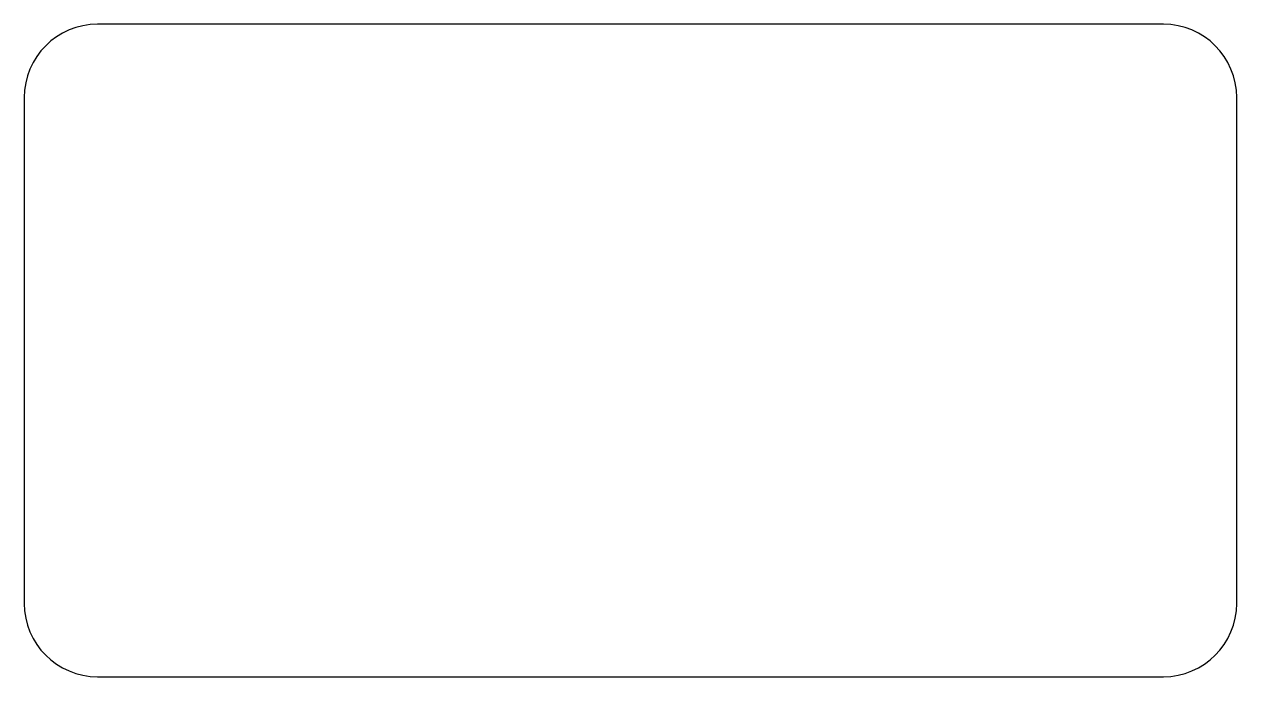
# Model space of a CAD drawing. Header units: millimetres. Extents: x 780 to 990, y -374 to -261.
import ezdxf

# ---------------------------------------------------------------- set-up
doc = ezdxf.new("R2010")
doc.units = ezdxf.units.MM
doc.header["$MEASUREMENT"] = 0
doc.layers.add('NEW_LAYER_00', color=7, linetype='Continuous')

msp = doc.modelspace()

# ---------------------------------------------------------------- linework, layer by layer
at = {"layer": 'NEW_LAYER_00'}
for points in [[(977.78, -260.89), (793.18, -260.89)], [(780.48, -273.59), (780.48, -361.19)], [(990.48, -361.19), (990.48, -273.59)], [(793.18, -373.89), (977.78, -373.89)]]:
    msp.add_lwpolyline(points, dxfattribs=at)
for centre, start, end in [((793.18, -273.59), 90, 180), ((977.78, -273.59), 0, 90), ((793.18, -361.19), 180, 270), ((977.78, -361.19), 270, 0)]:
    msp.add_arc(centre, 12.7, start, end, dxfattribs=at)

doc.saveas('drawing.dxf')
